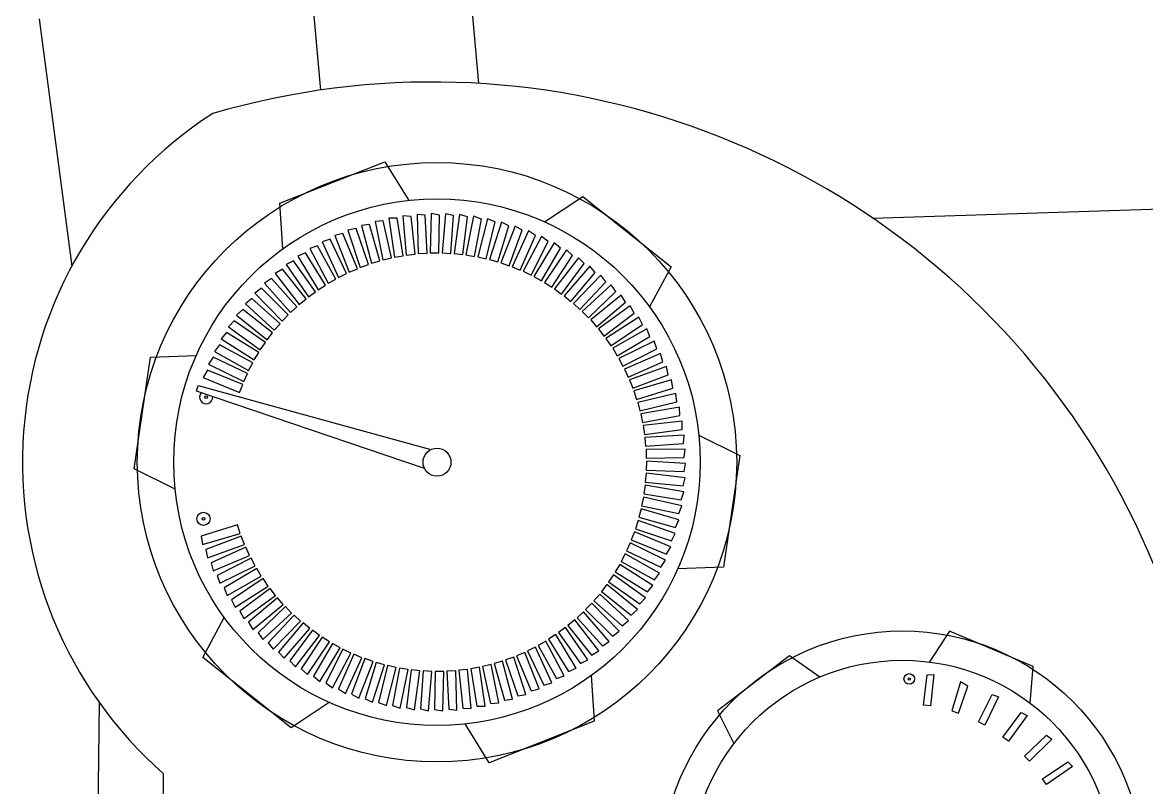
# Model space of a CAD drawing. Header units: millimetres. Extents: x -3208.28 to -3205.6, y 1772.97 to 1773.83.
# Drawn here: x -3206.8946 to -3206.7628, y 1773.4116 to 1773.5013 of the extents above; entities that cross this region are included whole.
import ezdxf

# ---------------------------------------------------------------- set-up
doc = ezdxf.new("R2010")
doc.units = ezdxf.units.MM
doc.header["$LTSCALE"] = 10
doc.layers.add('Veículos', color=2, linetype='Continuous')

msp = doc.modelspace()

# ---------------------------------------------------------------- linework, layer by layer
at = {"layer": 'Veículos'}
for p, q in [((-3206.845740627792, 1773.546722930378), (-3206.841083033934, 1773.494200145874)), ((-3206.86419022032, 1773.544937503399), (-3206.859628717272, 1773.493412420185)), ((-3206.892586511245, 1773.501768712866), (-3206.88876873278, 1773.472779794861)), ((-3206.864389710865, 1773.480162534418), (-3206.852073765337, 1773.485020997442)), ((-3206.864389710865, 1773.480162534418), (-3206.852073765337, 1773.485020997442)), ((-3206.852073765337, 1773.485020997442), (-3206.849251510013, 1773.480482403692)), ((-3206.852073765337, 1773.485020997442), (-3206.849251510013, 1773.480482403692)), ((-3206.864039492376, 1773.474806148643), (-3206.864389710865, 1773.480162534418)), ((-3206.864039492376, 1773.474806148643), (-3206.864389710865, 1773.480162534418)), ((-3206.833330522497, 1773.477960459638), (-3206.828866865589, 1773.480941950634)), ((-3206.833330522497, 1773.477960459638), (-3206.828866865589, 1773.480941950634)), ((-3206.828866865589, 1773.480941950634), (-3206.818501340422, 1773.472705260448)), ((-3206.828866865589, 1773.480941950634), (-3206.818501340422, 1773.472705260448)), ((-3206.794881344687, 1773.478414370529), (-3206.726148552288, 1773.480611342655)), ((-3206.848978255452, 1773.478613733508), (-3206.849951238246, 1773.478661798614)), ((-3206.849951238246, 1773.478661798614), (-3206.849549657219, 1773.474079501277)), ((-3206.848518345686, 1773.474186639329), (-3206.848978255452, 1773.478613733508)), ((-3206.847327726953, 1773.478739414093), (-3206.848296378934, 1773.47884294724)), ((-3206.848296378934, 1773.47884294724), (-3206.848157050749, 1773.474245197371)), ((-3206.847121304795, 1773.474293284342), (-3206.847327726953, 1773.478739414093)), ((-3206.846633876965, 1773.478929326481), (-3206.846757256083, 1773.474331120984)), ((-3206.84567271534, 1773.478770662996), (-3206.846633876965, 1773.478929326481)), ((-3206.845720454095, 1773.474320000026), (-3206.84567271534, 1773.478770662996)), ((-3206.844969155077, 1773.478920654587), (-3206.84535483906, 1773.474336991851)), ((-3206.844018618915, 1773.47870737829), (-3206.844969155077, 1773.478920654587)), ((-3206.84432036287, 1773.474266699238), (-3206.844018618915, 1773.47870737829)), ((-3206.843307643245, 1773.478816959842), (-3206.843954374072, 1773.474262790824)), ((-3206.842370832999, 1773.478549766398), (-3206.843307643245, 1773.478816959842)), ((-3206.842925597927, 1773.474133555835), (-3206.842370832999, 1773.478549766398)), ((-3206.841654760975, 1773.478618580477), (-3206.842560429146, 1773.47410875993)), ((-3206.840734732325, 1773.478298341415), (-3206.841654760975, 1773.478618580477)), ((-3206.855428452005, 1773.477179478409), (-3206.856387035433, 1773.477005916938)), ((-3206.853977771892, 1773.472971603997), (-3206.855428452005, 1773.477179478409)), ((-3206.853849283824, 1773.477675732166), (-3206.85481621232, 1773.477557178143)), ((-3206.85481621232, 1773.477557178143), (-3206.853639129525, 1773.473110472363)), ((-3206.852641192166, 1773.473391902756), (-3206.853849283824, 1773.477675732166)), ((-3206.852244360565, 1773.478081023751), (-3206.85321648021, 1773.478017863875)), ((-3206.85321648021, 1773.478017863875), (-3206.85229517426, 1773.473511211952)), ((-3206.851282797906, 1773.473735212305), (-3206.852244360565, 1773.478081023751)), ((-3206.850618917155, 1773.478394031187), (-3206.851593057096, 1773.478386471473)), ((-3206.851593057096, 1773.478386471473), (-3206.850930533099, 1773.47383457317)), ((-3206.849907019912, 1773.474000412839), (-3206.850618917155, 1773.478394031187)), ((-3206.8415407087, 1773.473921004103), (-3206.840734732325, 1773.478298341415)), ((-3206.840015899627, 1773.478326163566), (-3206.841177551039, 1773.473875401586)), ((-3206.840170212408, 1773.473629737341), (-3206.839115653516, 1773.477953923439)), ((-3206.839115653516, 1773.477953923439), (-3206.840015899627, 1773.478326163566)), ((-3206.838396404825, 1773.47794066291), (-3206.839810250414, 1773.473563476959)), ((-3206.838818579326, 1773.473260705602), (-3206.837518877668, 1773.477517635889)), ((-3206.836801559025, 1773.477463335934), (-3206.83846298712, 1773.473174003481)), ((-3206.837518877668, 1773.477517635889), (-3206.838396404825, 1773.47794066291)), ((-3206.835949613133, 1773.476990901843), (-3206.836801559025, 1773.477463335934)), ((-3206.858489020269, 1773.475920850507), (-3206.85942157088, 1773.475639150079)), ((-3206.856568134536, 1773.471905769205), (-3206.858489020269, 1773.475920850507)), ((-3206.85697671419, 1773.476593881158), (-3206.85792382585, 1773.476365878359)), ((-3206.85792382585, 1773.476365878359), (-3206.856247529331, 1773.47208233471)), ((-3206.855288177439, 1773.472475686953), (-3206.85697671419, 1773.476593881158)), ((-3206.856387035433, 1773.477005916938), (-3206.854958015193, 1773.472633661529)), ((-3206.837490218201, 1773.47281511259), (-3206.835949613133, 1773.476990901843)), ((-3206.835236564282, 1773.476895739578), (-3206.837140155649, 1773.472708251535)), ((-3206.83618946187, 1773.472294411737), (-3206.834412978526, 1773.4763754394)), ((-3206.833706525284, 1773.476239725224), (-3206.835846070804, 1773.472167740306)), ((-3206.834412978526, 1773.4763754394), (-3206.835236564282, 1773.476895739578)), ((-3206.832913986029, 1773.475673256071), (-3206.833706525284, 1773.476239725224)), ((-3206.859960437415, 1773.475162581744), (-3206.86087538519, 1773.474828102534)), ((-3206.86087538519, 1773.474828102534), (-3206.858721728036, 1773.47076356356)), ((-3206.85781346823, 1773.471263709704), (-3206.859960437415, 1773.475162581744)), ((-3206.85942157088, 1773.475639150079), (-3206.857503465813, 1773.47145829022)), ((-3206.83492055313, 1773.47170030146), (-3206.832913986029, 1773.475673256071)), ((-3206.8322164327, 1773.475497432654), (-3206.834584953621, 1773.47155423283)), ((-3206.833687630898, 1773.471034719625), (-3206.831457525044, 1773.474886642229)), ((-3206.830771146902, 1773.474671283073), (-3206.8333609176, 1773.470869730241)), ((-3206.831457525044, 1773.474886642229), (-3206.8322164327, 1773.475497432654)), ((-3206.830048346245, 1773.474018163648), (-3206.830771146902, 1773.474671283073)), ((-3206.862761556105, 1773.473400493101), (-3206.863632412252, 1773.472963897928)), ((-3206.860184143512, 1773.469771770986), (-3206.862761556105, 1773.473400493101)), ((-3206.861386166171, 1773.474321548183), (-3206.862280526741, 1773.473935381194)), ((-3206.862280526741, 1773.473935381194), (-3206.859898342281, 1773.470000420786)), ((-3206.859020116501, 1773.470551602716), (-3206.861386166171, 1773.474321548183)), ((-3206.853639129525, 1773.473110472363), (-3206.852641192166, 1773.473391902756)), ((-3206.85229517426, 1773.473511211952), (-3206.851282797906, 1773.473735212305)), ((-3206.850930533099, 1773.47383457317), (-3206.849907019912, 1773.474000412839)), ((-3206.849549657219, 1773.474079501277), (-3206.848518345686, 1773.474186639329)), ((-3206.848157050749, 1773.474245197371), (-3206.847121304795, 1773.474293284342)), ((-3206.846757256083, 1773.474331120984), (-3206.845720454095, 1773.474320000026)), ((-3206.84535483906, 1773.474336991851), (-3206.84432036287, 1773.474266699238)), ((-3206.843954374072, 1773.474262790824), (-3206.842925597927, 1773.474133555835)), ((-3206.842560429146, 1773.47410875993), (-3206.8415407087, 1773.473921004103)), ((-3206.841177551039, 1773.473875401586), (-3206.840170212408, 1773.473629737341)), ((-3206.839810250414, 1773.473563476959), (-3206.838818579326, 1773.473260705602)), ((-3206.83846298712, 1773.473174003481), (-3206.837490218201, 1773.47281511259)), ((-3206.832494716708, 1773.47029983722), (-3206.830048346245, 1773.474018163648)), ((-3206.829375382113, 1773.473763971208), (-3206.832177955294, 1773.470116465243)), ((-3206.828691046079, 1773.473070653123), (-3206.829375382113, 1773.473763971208)), ((-3206.864082120982, 1773.472402420789), (-3206.864926632153, 1773.471916821515)), ((-3206.864926632153, 1773.471916821515), (-3206.862111423717, 1773.468279058787)), ((-3206.861301752451, 1773.468926758162), (-3206.864082120982, 1773.472402420789)), ((-3206.863632412252, 1773.472963897928), (-3206.861029470676, 1773.469171351111)), ((-3206.857503465813, 1773.47145829022), (-3206.856568134536, 1773.471905769205)), ((-3206.856247529331, 1773.47208233471), (-3206.855288177439, 1773.472475686953)), ((-3206.854958015193, 1773.472633661529), (-3206.853977771892, 1773.472971603997)), ((-3206.837140155649, 1773.472708251535), (-3206.83618946187, 1773.472294411737)), ((-3206.835846070804, 1773.472167740306), (-3206.83492055313, 1773.47170030146)), ((-3206.831345701601, 1773.46949805128), (-3206.828691046079, 1773.473070653123)), ((-3206.828033691026, 1773.472778456522), (-3206.83103992528, 1773.46929689483)), ((-3206.830244333423, 1773.468631977063), (-3206.827390051779, 1773.472047201237)), ((-3206.827390051779, 1773.472047201237), (-3206.828033691026, 1773.472778456522)), ((-3206.818501340422, 1773.472705260448), (-3206.821020750246, 1773.467991818766)), ((-3206.818501340422, 1773.472705260448), (-3206.821020750246, 1773.467991818766)), ((-3206.865343553393, 1773.47133058675), (-3206.866158964969, 1773.4707975673)), ((-3206.866158964969, 1773.4707975673), (-3206.863140672298, 1773.467326454286)), ((-3206.862369297908, 1773.468019320501), (-3206.865343553393, 1773.47133058675)), ((-3206.859898342281, 1773.470000420786), (-3206.859020116501, 1773.470551602716)), ((-3206.858721728036, 1773.47076356356), (-3206.85781346823, 1773.471263709704)), ((-3206.834584953621, 1773.47155423283), (-3206.833687630898, 1773.471034719625)), ((-3206.8333609176, 1773.470869730241), (-3206.832494716708, 1773.47029983722)), ((-3206.826750449959, 1773.47171795356), (-3206.829950539574, 1773.468413692272)), ((-3206.82919420461, 1773.467704439523), (-3206.826149606915, 1773.470951146277)), ((-3206.825529844578, 1773.470585921461), (-3206.828913351528, 1773.467469738391)), ((-3206.826149606915, 1773.470951146277), (-3206.826750449959, 1773.47171795356)), ((-3206.824973757563, 1773.469786063346), (-3206.825529844578, 1773.470585921461)), ((-3206.866541738808, 1773.470188487084), (-3206.867325391087, 1773.469609786057)), ((-3206.867325391087, 1773.469609786057), (-3206.864113859222, 1773.466316644807)), ((-3206.863383297772, 1773.467052417875), (-3206.866541738808, 1773.470188487084)), ((-3206.861029470676, 1773.469171351111), (-3206.860184143512, 1773.469771770986)), ((-3206.832177955294, 1773.470116465243), (-3206.831345701601, 1773.46949805128)), ((-3206.83103992528, 1773.46929689483), (-3206.830244333423, 1773.468631977063)), ((-3206.828198740463, 1773.466718464096), (-3206.824973757563, 1773.469786063346)), ((-3206.824375856244, 1773.469386052679), (-3206.827931744231, 1773.466468112168)), ((-3206.823866339098, 1773.468555752703), (-3206.824375856244, 1773.469386052679)), ((-3206.867672768996, 1773.468979847084), (-3206.868422105866, 1773.468357352082)), ((-3206.868422105866, 1773.468357352082), (-3206.865027810158, 1773.465252924138)), ((-3206.864340444587, 1773.466029204121), (-3206.867672768996, 1773.468979847084)), ((-3206.863140672298, 1773.467326454286), (-3206.862369297908, 1773.468019320501)), ((-3206.862111423717, 1773.468279058787), (-3206.861301752451, 1773.468926758162)), ((-3206.829950539574, 1773.468413692272), (-3206.82919420461, 1773.467704439523)), ((-3206.827261187979, 1773.465677266828), (-3206.823866339098, 1773.468555752703)), ((-3206.823292249027, 1773.468122260937), (-3206.827008919485, 1773.4654120807)), ((-3206.822830963688, 1773.467264227366), (-3206.823292249027, 1773.468122260937)), ((-3206.868732954771, 1773.467708609082), (-3206.86944553205, 1773.467044350553)), ((-3206.86944553205, 1773.467044350553), (-3206.865879543986, 1773.464138761915)), ((-3206.865237616338, 1773.464953016749), (-3206.868732954771, 1773.467708609082)), ((-3206.864113859222, 1773.466316644807), (-3206.863383297772, 1773.467052417875)), ((-3206.828913351528, 1773.467469738391), (-3206.828198740463, 1773.466718464096)), ((-3206.826384605261, 1773.464584243887), (-3206.822830963688, 1773.467264227366)), ((-3206.822282557428, 1773.46679866846), (-3206.82614788735, 1773.464305088543)), ((-3206.821871008515, 1773.465915700021), (-3206.822282557428, 1773.46679866846)), ((-3206.869718838027, 1773.466378919592), (-3206.870392331437, 1773.46567506421)), ((-3206.870392331437, 1773.46567506421), (-3206.866666282529, 1773.462977792303)), ((-3206.866071886639, 1773.463827366058), (-3206.869718838027, 1773.466378919592)), ((-3206.865027810158, 1773.465252924138), (-3206.864340444587, 1773.466029204121)), ((-3206.827931744231, 1773.466468112168), (-3206.827261187979, 1773.465677266828)), ((-3206.827008919485, 1773.4654120807), (-3206.826384605261, 1773.464584243887)), ((-3206.825571851537, 1773.463442960489), (-3206.821871008515, 1773.465915700021)), ((-3206.821350074852, 1773.465419592533), (-3206.825351456335, 1773.463150746474)), ((-3206.820989604751, 1773.464514569285), (-3206.821350074852, 1773.465419592533)), ((-3206.870627203018, 1773.464995115785), (-3206.871259415763, 1773.464253959379)), ((-3206.871259415763, 1773.464253959379), (-3206.867385459608, 1773.461773802144)), ((-3206.866840534271, 1773.462655923687), (-3206.870627203018, 1773.464995115785)), ((-3206.865879543986, 1773.464138761915), (-3206.865237616338, 1773.464953016749)), ((-3206.82614788735, 1773.464305088543), (-3206.825571851537, 1773.463442960489)), ((-3206.824825577841, 1773.462257139262), (-3206.820989604751, 1773.464514569285)), ((-3206.820497842863, 1773.463989531413), (-3206.824622224232, 1773.461952819717)), ((-3206.820189627352, 1773.463065405355), (-3206.820497842863, 1773.463989531413)), ((-3206.871455086846, 1773.46356171134), (-3206.872043956781, 1773.46278567141)), ((-3206.872043956781, 1773.46278567141), (-3206.868034729418, 1773.460530718604)), ((-3206.867541052067, 1773.461442510638), (-3206.871455086846, 1773.46356171134)), ((-3206.867385459608, 1773.461773802144), (-3206.866840534271, 1773.462655923687)), ((-3206.866666282529, 1773.462977792303), (-3206.866071886639, 1773.463827366058)), ((-3206.825351456335, 1773.463150746474), (-3206.824825577841, 1773.462257139262)), ((-3206.824148218365, 1773.461030648107), (-3206.820189627352, 1773.463065405355)), ((-3206.88147613926, 1773.449009139885), (-3206.879525718899, 1773.462104293097)), ((-3206.88147613926, 1773.449009139885), (-3206.879525718899, 1773.462104293097)), ((-3206.879525718899, 1773.462104293097), (-3206.874184053751, 1773.462279141028)), ((-3206.879525718899, 1773.462104293097), (-3206.874184053751, 1773.462279141028)), ((-3206.872199789126, 1773.462083381726), (-3206.872743395478, 1773.461274989552)), ((-3206.872743395478, 1773.461274989552), (-3206.868611974174, 1773.459252596362)), ((-3206.868171155083, 1773.460191084811), (-3206.872199789126, 1773.462083381726)), ((-3206.868034729418, 1773.460530718604), (-3206.867541052067, 1773.461442510638)), ((-3206.824622224232, 1773.461952819717), (-3206.824148218365, 1773.461030648107)), ((-3206.819728641265, 1773.462513149664), (-3206.823962569645, 1773.460715215661)), ((-3206.823541982513, 1773.459767487586), (-3206.819473685679, 1773.461572935102)), ((-3206.819473685679, 1773.461572935102), (-3206.819728641265, 1773.462513149664)), ((-3206.872858880795, 1773.460564948946), (-3206.873355450434, 1773.459726841336)), ((-3206.868728788055, 1773.458905728098), (-3206.872858880795, 1773.460564948946)), ((-3206.868611974174, 1773.459252596362), (-3206.868171155083, 1773.460191084811)), ((-3206.823962569645, 1773.460715215661), (-3206.823541982513, 1773.459767487586)), ((-3206.819044979033, 1773.460995262935), (-3206.82337464423, 1773.459441971112)), ((-3206.8230088477, 1773.458471777864), (-3206.818844114984, 1773.460042026655)), ((-3206.818844114984, 1773.460042026655), (-3206.819044979033, 1773.460995262935)), ((-3206.874138477499, 1773.458109068338), (-3206.873953695571, 1773.458786069341)), ((-3206.873953695571, 1773.458786069341), (-3206.846665391741, 1773.451264002089)), ((-3206.873355450434, 1773.459726841336), (-3206.869115311026, 1773.457943604388)), ((-3206.869115311026, 1773.457943604388), (-3206.868728788055, 1773.458905728098)), ((-3206.82337464423, 1773.459441971112), (-3206.8230088477, 1773.458471777864)), ((-3206.818449086131, 1773.459440822258), (-3206.822860365678, 1773.45813723913)), ((-3206.818302968797, 1773.458477673517), (-3206.818449086131, 1773.459440822258)), ((-3206.847419441434, 1773.449057504987), (-3206.874138477499, 1773.458109068338)), ((-3206.822860365678, 1773.45813723913), (-3206.822550552903, 1773.457147745278)), ((-3206.822550552903, 1773.457147745278), (-3206.818302968797, 1773.458477673517)), ((-3206.817942906239, 1773.457854897895), (-3206.822421411458, 1773.456805275479)), ((-3206.817852012223, 1773.456884978285), (-3206.817942906239, 1773.457854897895)), ((-3206.822421411458, 1773.456805275479), (-3206.822168592983, 1773.455799708546)), ((-3206.822168592983, 1773.455799708546), (-3206.817852012223, 1773.456884978285)), ((-3206.81752809041, 1773.456242662802), (-3206.822059213347, 1773.455450424749)), ((-3206.817492716189, 1773.455269135998), (-3206.81752809041, 1773.456242662802)), ((-3206.822059213347, 1773.455450424749), (-3206.821864213814, 1773.454432064684)), ((-3206.821864213814, 1773.454432064684), (-3206.817492716189, 1773.455269135998)), ((-3206.817205991686, 1773.454609375754), (-3206.821774952761, 1773.454077106179)), ((-3206.821774952761, 1773.454077106179), (-3206.821638408216, 1773.453049274662)), ((-3206.821638408216, 1773.453049274662), (-3206.817226252645, 1773.453635417199)), ((-3206.817226252645, 1773.453635417199), (-3206.817205991686, 1773.454609375754)), ((-3206.816977660687, 1773.452960364194), (-3206.821569556898, 1773.45268979925)), ((-3206.821569556898, 1773.45268979925), (-3206.821491912723, 1773.451655848854)), ((-3206.817053490738, 1773.451989150739), (-3206.816977660687, 1773.452960364194)), ((-3206.815244324105, 1773.452942867097), (-3206.810430448707, 1773.450567972318)), ((-3206.815244324105, 1773.452942867097), (-3206.810430448707, 1773.450567972318)), ((-3206.821491912723, 1773.451655848854), (-3206.817053490738, 1773.451989150739)), ((-3206.816843842181, 1773.451301006856), (-3206.821443695718, 1773.45129302907)), ((-3206.821443695718, 1773.45129302907), (-3206.821425205171, 1773.450256332326)), ((-3206.816974993983, 1773.450335706397), (-3206.816843842181, 1773.451301006856)), ((-3206.821397779753, 1773.449891351611), (-3206.821438503146, 1773.448855290008)), ((-3206.821425205171, 1773.450256332326), (-3206.816974993983, 1773.450335706397)), ((-3206.816804972657, 1773.449636716218), (-3206.821397779753, 1773.449891351611)), ((-3206.816991018418, 1773.448680477363), (-3206.816804972657, 1773.449636716218)), ((-3206.810430448707, 1773.450567972318), (-3206.812380869068, 1773.437472819107)), ((-3206.810430448707, 1773.450567972318), (-3206.812380869068, 1773.437472819107)), ((-3206.876662263862, 1773.446634245107), (-3206.88147613926, 1773.449009139885)), ((-3206.876662263862, 1773.446634245107), (-3206.88147613926, 1773.449009139885)), ((-3206.821431958771, 1773.448489338855), (-3206.821531763274, 1773.447457291811)), ((-3206.821438503146, 1773.448855290008), (-3206.816991018418, 1773.448680477363)), ((-3206.816861178898, 1773.44797292085), (-3206.821431958771, 1773.448489338855)), ((-3206.821546121289, 1773.447091563875), (-3206.821704681359, 1773.446066897713)), ((-3206.817012277572, 1773.446315047707), (-3206.821546121289, 1773.447091563875)), ((-3206.821531763274, 1773.447457291811), (-3206.817101511778, 1773.447028862653)), ((-3206.817101511778, 1773.447028862653), (-3206.816861178898, 1773.44797292085)), ((-3206.82173989493, 1773.445702585923), (-3206.821956693378, 1773.444688642891)), ((-3206.817257775826, 1773.444668504426), (-3206.82173989493, 1773.445702585923)), ((-3206.821704681359, 1773.446066897713), (-3206.817306113653, 1773.445386249489)), ((-3206.817306113653, 1773.445386249489), (-3206.817012277572, 1773.446315047707)), ((-3206.822012647646, 1773.444326935557), (-3206.82228697732, 1773.443327022926)), ((-3206.817596872896, 1773.443038661689), (-3206.822012647646, 1773.444326935557)), ((-3206.821956693378, 1773.444688642891), (-3206.817604156677, 1773.443757995733)), ((-3206.817604156677, 1773.443757995733), (-3206.817257775826, 1773.444668504426)), ((-3206.822363489774, 1773.442969099862), (-3206.822694455868, 1773.44198647914)), ((-3206.818028462716, 1773.441430835705), (-3206.822363489774, 1773.442969099862)), ((-3206.82228697732, 1773.443327022926), (-3206.817994668694, 1773.442149412413)), ((-3206.817994668694, 1773.442149412413), (-3206.817596872896, 1773.443038661689)), ((-3206.869356035064, 1773.442429366926), (-3206.87360361917, 1773.441099438686)), ((-3206.869046222289, 1773.441439873074), (-3206.869356035064, 1773.442429366926)), ((-3206.822791276941, 1773.441633507816), (-3206.823177799912, 1773.440671384106)), ((-3206.818551137533, 1773.439850270868), (-3206.822791276941, 1773.441633507816)), ((-3206.822694455868, 1773.44198647914), (-3206.818476375935, 1773.440565746391)), ((-3206.87360361917, 1773.441099438686), (-3206.873457501835, 1773.440136289945)), ((-3206.873457501835, 1773.440136289945), (-3206.869046222289, 1773.441439873074)), ((-3206.868897740266, 1773.44110533434), (-3206.873062472983, 1773.439535085549)), ((-3206.868531943737, 1773.440135141092), (-3206.868897740266, 1773.44110533434)), ((-3206.823294613792, 1773.440324515842), (-3206.823735432883, 1773.439386027393)), ((-3206.819163192488, 1773.438302122652), (-3206.823294613792, 1773.440324515842)), ((-3206.823177799912, 1773.440671384106), (-3206.819047707172, 1773.439012163258)), ((-3206.818476375935, 1773.440565746391), (-3206.818028462716, 1773.441430835705)), ((-3206.873062472983, 1773.439535085549), (-3206.872861608934, 1773.438581849269)), ((-3206.872861608934, 1773.438581849269), (-3206.868531943737, 1773.440135141092)), ((-3206.868364605454, 1773.439809624618), (-3206.872432902288, 1773.438004177101)), ((-3206.872177946702, 1773.43706396254), (-3206.867944018322, 1773.438861896543)), ((-3206.867944018322, 1773.438861896543), (-3206.868364605454, 1773.439809624618)), ((-3206.82387185855, 1773.4390463936), (-3206.8243655359, 1773.438134601566)), ((-3206.819862631187, 1773.436791440794), (-3206.82387185855, 1773.4390463936)), ((-3206.823735432883, 1773.439386027393), (-3206.819706798841, 1773.437493730478)), ((-3206.819047707172, 1773.439012163258), (-3206.818551137533, 1773.439850270868)), ((-3206.872432902288, 1773.438004177101), (-3206.872177946702, 1773.43706396254)), ((-3206.867758369602, 1773.438546464096), (-3206.871716960615, 1773.436511706848)), ((-3206.871408745104, 1773.435587580791), (-3206.867284363735, 1773.437624292487)), ((-3206.867284363735, 1773.437624292487), (-3206.867758369602, 1773.438546464096)), ((-3206.824521128359, 1773.43780331006), (-3206.825066053696, 1773.436921188516)), ((-3206.820647172204, 1773.435323152824), (-3206.824521128359, 1773.43780331006)), ((-3206.8243655359, 1773.438134601566), (-3206.820451501121, 1773.436015400864)), ((-3206.819706798841, 1773.437493730478), (-3206.819163192488, 1773.438302122652)), ((-3206.871716960615, 1773.436511706848), (-3206.871408745104, 1773.435587580791)), ((-3206.867081010126, 1773.437319972942), (-3206.870916983216, 1773.435062542918)), ((-3206.870556513115, 1773.434157519671), (-3206.866555131633, 1773.43642636573)), ((-3206.866555131633, 1773.43642636573), (-3206.867081010126, 1773.437319972942)), ((-3206.825240305438, 1773.436599319901), (-3206.825834701329, 1773.435749746145)), ((-3206.82151425653, 1773.433902047994), (-3206.825240305438, 1773.436599319901)), ((-3206.825066053696, 1773.436921188516), (-3206.82127938495, 1773.434581996419)), ((-3206.820451501121, 1773.436015400864), (-3206.819862631187, 1773.436791440794)), ((-3206.812380869068, 1773.437472819107), (-3206.817722534216, 1773.437297971176)), ((-3206.812380869068, 1773.437472819107), (-3206.817722534216, 1773.437297971176)), ((-3206.870916983216, 1773.435062542918), (-3206.870556513115, 1773.434157519671)), ((-3206.866334736431, 1773.436134151715), (-3206.870035579453, 1773.433661412182)), ((-3206.869624030539, 1773.432778443743), (-3206.865758700617, 1773.435272023661)), ((-3206.865521982707, 1773.434992868316), (-3206.869075624279, 1773.432312884838)), ((-3206.865758700617, 1773.435272023661), (-3206.866334736431, 1773.436134151715)), ((-3206.864897668483, 1773.434165031503), (-3206.865521982707, 1773.434992868316)), ((-3206.826027043981, 1773.435438350288), (-3206.826668971629, 1773.434624095455)), ((-3206.822461055917, 1773.43253276165), (-3206.826027043981, 1773.435438350288)), ((-3206.825834701329, 1773.435749746145), (-3206.82218774994, 1773.433198192611)), ((-3206.82127938495, 1773.434581996419), (-3206.820647172204, 1773.435323152824)), ((-3206.870035579453, 1773.433661412182), (-3206.869624030539, 1773.432778443743)), ((-3206.86861433894, 1773.431454851267), (-3206.864897668483, 1773.434165031503)), ((-3206.864645399988, 1773.433899845376), (-3206.868040248869, 1773.431021359501)), ((-3206.863974843735, 1773.433109000036), (-3206.864645399988, 1773.433899845376)), ((-3206.82687877781, 1773.434324188065), (-3206.82756614338, 1773.433547908082)), ((-3206.823484482102, 1773.431219760122), (-3206.82687877781, 1773.434324188065)), ((-3206.826668971629, 1773.434624095455), (-3206.823173633196, 1773.431868503121)), ((-3206.82218774994, 1773.433198192611), (-3206.82151425653, 1773.433902047994)), ((-3206.869075624279, 1773.432312884838), (-3206.86861433894, 1773.431454851267)), ((-3206.867530731723, 1773.430191059524), (-3206.863974843735, 1773.433109000036)), ((-3206.863707847504, 1773.432858648108), (-3206.866932830404, 1773.429791048858)), ((-3206.862993236439, 1773.432107373813), (-3206.863707847504, 1773.432858648108)), ((-3206.827792728745, 1773.433260467396), (-3206.828523290195, 1773.432524694328)), ((-3206.828523290195, 1773.432524694328), (-3206.825364849159, 1773.429388625119)), ((-3206.82458119688, 1773.429967326147), (-3206.827792728745, 1773.433260467396)), ((-3206.82756614338, 1773.433547908082), (-3206.824233818971, 1773.430597265119)), ((-3206.823173633196, 1773.431868503121), (-3206.822461055917, 1773.43253276165)), ((-3206.873405247545, 1773.426871851756), (-3206.870885837721, 1773.431585293438)), ((-3206.873405247545, 1773.426871851756), (-3206.870885837721, 1773.431585293438)), ((-3206.868040248869, 1773.431021359501), (-3206.867530731723, 1773.430191059524)), ((-3206.866376743389, 1773.428991190743), (-3206.862993236439, 1773.432107373813)), ((-3206.862712383357, 1773.43187267268), (-3206.865756981052, 1773.428625965927)), ((-3206.865156138008, 1773.427859158644), (-3206.861956048393, 1773.431163419931)), ((-3206.861956048393, 1773.431163419931), (-3206.862712383357, 1773.43187267268)), ((-3206.82979516425, 1773.431298053417), (-3206.830604835516, 1773.430650354042)), ((-3206.826979955814, 1773.427660290688), (-3206.82979516425, 1773.431298053417)), ((-3206.828765915669, 1773.432250657917), (-3206.829537290059, 1773.431557791703)), ((-3206.829537290059, 1773.431557791703), (-3206.826563034574, 1773.428246525454)), ((-3206.825747622997, 1773.428779544904), (-3206.828765915669, 1773.432250657917)), ((-3206.824233818971, 1773.430597265119), (-3206.823484482102, 1773.431219760122)), ((-3206.866932830404, 1773.429791048858), (-3206.866376743389, 1773.428991190743)), ((-3206.861662254544, 1773.430945135141), (-3206.864516536189, 1773.427529910967)), ((-3206.863872896942, 1773.426798655681), (-3206.860866662687, 1773.430280217373)), ((-3206.860560886366, 1773.430079060924), (-3206.863215541887, 1773.426506459081)), ((-3206.860866662687, 1773.430280217373), (-3206.861662254544, 1773.430945135141)), ((-3206.859728632673, 1773.429460646961), (-3206.860560886366, 1773.430079060924)), ((-3206.830877117291, 1773.430405761093), (-3206.831722444454, 1773.429805341218)), ((-3206.831722444454, 1773.429805341218), (-3206.829145031862, 1773.426176619103)), ((-3206.828274175716, 1773.426613214275), (-3206.830877117291, 1773.430405761093)), ((-3206.830604835516, 1773.430650354042), (-3206.827824466985, 1773.427174691415)), ((-3206.825364849159, 1773.429388625119), (-3206.82458119688, 1773.429967326147)), ((-3206.785868920367, 1773.429967937122), (-3206.788215543378, 1773.426364283865)), ((-3206.785868920367, 1773.429967937122), (-3206.788215543378, 1773.426364283865)), ((-3206.776042986322, 1773.425852608974), (-3206.785868920367, 1773.429967937122)), ((-3206.776042986322, 1773.425852608974), (-3206.785868920367, 1773.429967937122)), ((-3206.865756981052, 1773.428625965927), (-3206.865156138008, 1773.427859158644)), ((-3206.862531205855, 1773.425813140996), (-3206.859728632673, 1773.429460646961)), ((-3206.859411871259, 1773.429277274983), (-3206.861858241722, 1773.425558948556)), ((-3206.861135441065, 1773.424905829131), (-3206.858545670367, 1773.428707381963)), ((-3206.85821895707, 1773.428542392578), (-3206.860449062922, 1773.424690469974)), ((-3206.858545670367, 1773.428707381963), (-3206.859411871259, 1773.429277274983)), ((-3206.857321634347, 1773.428022879374), (-3206.85821895707, 1773.428542392578)), ((-3206.833184859931, 1773.428813548643), (-3206.834093119737, 1773.4283134025)), ((-3206.831031202777, 1773.42474900967), (-3206.833184859931, 1773.428813548643)), ((-3206.832008245687, 1773.429576691417), (-3206.832886471466, 1773.429025509488)), ((-3206.832886471466, 1773.429025509488), (-3206.830520421796, 1773.425255564021)), ((-3206.829626061226, 1773.42564173101), (-3206.832008245687, 1773.429576691417)), ((-3206.826563034574, 1773.428246525454), (-3206.825747622997, 1773.428779544904)), ((-3206.864516536189, 1773.427529910967), (-3206.863872896942, 1773.426798655681)), ((-3206.859690155267, 1773.424079679549), (-3206.857321634347, 1773.428022879374)), ((-3206.856986034837, 1773.427876810743), (-3206.858992601938, 1773.423903856133)), ((-3206.858200062683, 1773.423337386979), (-3206.856060517162, 1773.427409371898)), ((-3206.855717126097, 1773.427282700467), (-3206.857493609441, 1773.423201672803)), ((-3206.856060517162, 1773.427409371898), (-3206.856986034837, 1773.427876810743)), ((-3206.854766432318, 1773.426868860669), (-3206.855717126097, 1773.427282700467)), ((-3206.835659058636, 1773.427494777493), (-3206.836618410528, 1773.42710142525)), ((-3206.836618410528, 1773.42710142525), (-3206.834929873777, 1773.422983231046)), ((-3206.833982762117, 1773.423211233845), (-3206.835659058636, 1773.427494777493)), ((-3206.834403122154, 1773.428118821984), (-3206.835338453431, 1773.427671342999)), ((-3206.835338453431, 1773.427671342999), (-3206.833417567697, 1773.423656261697)), ((-3206.832485017087, 1773.423937962125), (-3206.834403122154, 1773.428118821984)), ((-3206.834093119737, 1773.4283134025), (-3206.831946150552, 1773.42441453046)), ((-3206.827824466985, 1773.427174691415), (-3206.826979955814, 1773.427660290688)), ((-3206.804606257113, 1773.427076474602), (-3206.813083202857, 1773.420624630178)), ((-3206.804606257113, 1773.427076474602), (-3206.813083202857, 1773.420624630178)), ((-3206.801065562348, 1773.424603013499), (-3206.804606257113, 1773.427076474602)), ((-3206.801065562348, 1773.424603013499), (-3206.804606257113, 1773.427076474602)), ((-3206.863039722379, 1773.418635161569), (-3206.873405247545, 1773.426871851756)), ((-3206.863039722379, 1773.418635161569), (-3206.873405247545, 1773.426871851756)), ((-3206.863215541887, 1773.426506459081), (-3206.862531205855, 1773.425813140996)), ((-3206.856670023685, 1773.422681372625), (-3206.854766432318, 1773.426868860669)), ((-3206.854416369766, 1773.426761999614), (-3206.855956974834, 1773.42258621036)), ((-3206.855105028942, 1773.422113776269), (-3206.853443600848, 1773.426403108723)), ((-3206.853443600848, 1773.426403108723), (-3206.854416369766, 1773.426761999614)), ((-3206.85308800864, 1773.426316406601), (-3206.854387710299, 1773.422059476315)), ((-3206.853510183142, 1773.421636449293), (-3206.852096337553, 1773.426013635245)), ((-3206.852096337553, 1773.426013635245), (-3206.85308800864, 1773.426316406601)), ((-3206.851736375559, 1773.425947374862), (-3206.852790934451, 1773.421623188765)), ((-3206.85189068834, 1773.421250948638), (-3206.850729036927, 1773.425701710618)), ((-3206.850729036927, 1773.425701710618), (-3206.851736375559, 1773.425947374862)), ((-3206.840976054868, 1773.425742539034), (-3206.841999568055, 1773.425576699364)), ((-3206.840313530872, 1773.421190640731), (-3206.840976054868, 1773.425742539034)), ((-3206.839611413707, 1773.426065900251), (-3206.840623790061, 1773.425841899898)), ((-3206.840623790061, 1773.425841899898), (-3206.839662227402, 1773.421496088453)), ((-3206.838690107757, 1773.421559248329), (-3206.839611413707, 1773.426065900251)), ((-3206.838267458442, 1773.426466639841), (-3206.839265395801, 1773.426185209447)), ((-3206.839265395801, 1773.426185209447), (-3206.838057304143, 1773.421901380038)), ((-3206.837090375647, 1773.42201993406), (-3206.838267458442, 1773.426466639841)), ((-3206.836948572774, 1773.426943450674), (-3206.837928816075, 1773.426605508207)), ((-3206.837928816075, 1773.426605508207), (-3206.836478135962, 1773.422397633794)), ((-3206.835519552534, 1773.422571195266), (-3206.836948572774, 1773.426943450674)), ((-3206.829145031862, 1773.426176619103), (-3206.828274175716, 1773.426613214275)), ((-3206.776414719089, 1773.421549546808), (-3206.776042986322, 1773.425852608974)), ((-3206.776414719089, 1773.421549546808), (-3206.776042986322, 1773.425852608974)), ((-3206.861858241722, 1773.425558948556), (-3206.861135441065, 1773.424905829131)), ((-3206.860449062922, 1773.424690469974), (-3206.859690155267, 1773.424079679549)), ((-3206.850365879267, 1773.425656108101), (-3206.851171855641, 1773.421278770788)), ((-3206.849346158821, 1773.425468352274), (-3206.850365879267, 1773.425656108101)), ((-3206.850251826992, 1773.420958531726), (-3206.849346158821, 1773.425468352274)), ((-3206.84898099004, 1773.425443556369), (-3206.849535754968, 1773.421027345806)), ((-3206.847952213894, 1773.42531432138), (-3206.84898099004, 1773.425443556369)), ((-3206.848598944723, 1773.420760152362), (-3206.847952213894, 1773.42531432138)), ((-3206.847586225097, 1773.425310412966), (-3206.847887969052, 1773.420869733913)), ((-3206.846551748907, 1773.425240120352), (-3206.847586225097, 1773.425310412966)), ((-3206.846937432891, 1773.420656457617), (-3206.846551748907, 1773.425240120352)), ((-3206.846186133872, 1773.425257112178), (-3206.846233872628, 1773.420806449208)), ((-3206.845149331883, 1773.42524599122), (-3206.846186133872, 1773.425257112178)), ((-3206.845272711002, 1773.420647785722), (-3206.845149331883, 1773.42524599122)), ((-3206.843749537217, 1773.425331914833), (-3206.844785283172, 1773.425283827861)), ((-3206.844785283172, 1773.425283827861), (-3206.844578861014, 1773.420837698111)), ((-3206.843610209033, 1773.420734164963), (-3206.843749537217, 1773.425331914833)), ((-3206.842356930748, 1773.425497610926), (-3206.843388242281, 1773.425390472875)), ((-3206.843388242281, 1773.425390472875), (-3206.842928332515, 1773.420963378695)), ((-3206.841955349721, 1773.420915313589), (-3206.842356930748, 1773.425497610926)), ((-3206.841999568055, 1773.425576699364), (-3206.841287670812, 1773.421183081017)), ((-3206.831946150552, 1773.42441453046), (-3206.831031202777, 1773.42474900967)), ((-3206.830520421796, 1773.425255564021), (-3206.829626061226, 1773.42564173101)), ((-3206.827867095592, 1773.42477096356), (-3206.827516877102, 1773.419414577786)), ((-3206.827867095592, 1773.42477096356), (-3206.827516877102, 1773.419414577786)), ((-3206.788911120753, 1773.421311972583), (-3206.788466760992, 1773.424865622701)), ((-3206.788466760992, 1773.424865622701), (-3206.787683237001, 1773.424887940387)), ((-3206.787683237001, 1773.424887940387), (-3206.78808328195, 1773.421208456974)), ((-3206.858992601938, 1773.423903856133), (-3206.858200062683, 1773.423337386979)), ((-3206.857493609441, 1773.423201672803), (-3206.856670023685, 1773.422681372625)), ((-3206.834929873777, 1773.422983231046), (-3206.833982762117, 1773.423211233845)), ((-3206.833417567697, 1773.423656261697), (-3206.832485017087, 1773.423937962125)), ((-3206.784564020857, 1773.424029202888), (-3206.785596104216, 1773.420651008189)), ((-3206.78480978623, 1773.420360208924), (-3206.783732436563, 1773.423520881192)), ((-3206.783732436563, 1773.423520881192), (-3206.784564020857, 1773.424029202888)), ((-3206.855956974834, 1773.42258621036), (-3206.855105028942, 1773.422113776269)), ((-3206.854387710299, 1773.422059476315), (-3206.853510183142, 1773.421636449293)), ((-3206.838057304143, 1773.421901380038), (-3206.837090375647, 1773.42201993406)), ((-3206.836478135962, 1773.422397633794), (-3206.835519552534, 1773.422571195266)), ((-3206.782473788737, 1773.419341871106), (-3206.780861069034, 1773.422539529612)), ((-3206.780115611535, 1773.422297246638), (-3206.781728879782, 1773.418966180786)), ((-3206.780861069034, 1773.422539529612), (-3206.780115611535, 1773.422297246638)), ((-3206.885559441261, 1773.42162631264), (-3206.886031630245, 1773.384563662518)), ((-3206.85857606547, 1773.421616652565), (-3206.863039722379, 1773.418635161569)), ((-3206.85857606547, 1773.421616652565), (-3206.863039722379, 1773.418635161569)), ((-3206.852790934451, 1773.421623188765), (-3206.85189068834, 1773.421250948638)), ((-3206.851171855641, 1773.421278770788), (-3206.850251826992, 1773.420958531726)), ((-3206.849535754968, 1773.421027345806), (-3206.848598944723, 1773.420760152362)), ((-3206.847887969052, 1773.420869733913), (-3206.846937432891, 1773.420656457617)), ((-3206.846233872628, 1773.420806449208), (-3206.845272711002, 1773.420647785722)), ((-3206.844578861014, 1773.420837698111), (-3206.843610209033, 1773.420734164963)), ((-3206.842928332515, 1773.420963378695), (-3206.841955349721, 1773.420915313589)), ((-3206.841287670812, 1773.421183081017), (-3206.840313530872, 1773.421190640731)), ((-3206.839662227402, 1773.421496088453), (-3206.838690107757, 1773.421559248329)), ((-3206.813083202857, 1773.420624630178), (-3206.811135659096, 1773.416790568408)), ((-3206.813083202857, 1773.420624630178), (-3206.811135659096, 1773.416790568408)), ((-3206.78808328195, 1773.421208456974), (-3206.788911120753, 1773.421311972583)), ((-3206.785596104216, 1773.420651008189), (-3206.78480978623, 1773.420360208924)), ((-3206.77960074489, 1773.417564418297), (-3206.777466373605, 1773.420440238871)), ((-3206.777466373605, 1773.420440238871), (-3206.776773148823, 1773.420074387366)), ((-3206.839832822629, 1773.414556114761), (-3206.842655077954, 1773.419094708512)), ((-3206.839832822629, 1773.414556114761), (-3206.842655077954, 1773.419094708512)), ((-3206.827516877102, 1773.419414577786), (-3206.839832822629, 1773.414556114761)), ((-3206.827516877102, 1773.419414577786), (-3206.839832822629, 1773.414556114761)), ((-3206.781728879782, 1773.418966180786), (-3206.782473788737, 1773.419341871106)), ((-3206.776773148823, 1773.420074387366), (-3206.778930809532, 1773.417067206891)), ((-3206.777072875266, 1773.415323080617), (-3206.774479373104, 1773.41779282378)), ((-3206.774479373104, 1773.41779282378), (-3206.773858687205, 1773.417314120386)), ((-3206.778930809532, 1773.417067206891), (-3206.77960074489, 1773.417564418297)), ((-3206.773858687205, 1773.417314120386), (-3206.77649753747, 1773.414718912604)), ((-3206.77649753747, 1773.414718912604), (-3206.777072875266, 1773.415323080617)), ((-3206.77496422705, 1773.412683512065), (-3206.771987563727, 1773.414674833289)), ((-3206.771457598049, 1773.414097300343), (-3206.7745003398, 1773.411990084934)), ((-3206.771987563727, 1773.414674833289), (-3206.771457598049, 1773.414097300343)), ((-3206.878183122724, 1773.392917628139), (-3206.878010362072, 1773.413263178012)), ((-3206.7745003398, 1773.411990084934), (-3206.77496422705, 1773.412683512065))]:
    msp.add_line(p, q, dxfattribs=at)
for centre, radius in [((-3206.845953293983, 1773.449788556102), 0.03513827755042829), ((-3206.845953293983, 1773.449788556102), 0.03087054435617727), ((-3206.873016818557, 1773.457413605608), 0.0001575216734319454), ((-3206.845953293983, 1773.449788556102), 0.001638299141903169), ((-3206.873324910591, 1773.443143439785), 0.0007724082779555941), ((-3206.873324910591, 1773.443143439785), 0.0001575216734319454), ((-3206.791384520443, 1773.401728023667), 0.02827316616935251), ((-3206.791384520443, 1773.401728023667), 0.02483923775341483), ((-3206.790585087711, 1773.424377574165), 0.0006214996612136371), ((-3206.790585087711, 1773.424377574165), 0.0001267460091583683)]:
    msp.add_circle(centre, radius, dxfattribs=at)
for centre, radius, start, end in [((-3206.846493026082, 1773.402861954316), 0.09149826912035296, 252.0284395033603, 106.3444205485727), ((-3206.845953293983, 1773.449788556102), 0.04859793060397261, 122.7473205407998, 228.727688224358), ((-3206.873016818557, 1773.457413605608), 0.0007724082779555941, 138.5271000668529, 4.043394438917382)]:
    msp.add_arc(centre, radius, start, end, dxfattribs=at)

doc.saveas('drawing.dxf')
